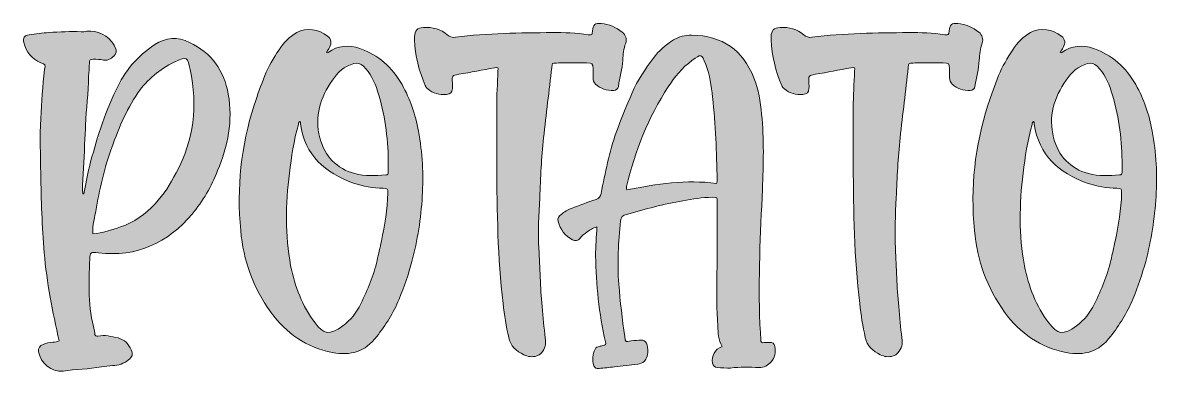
# Model space of a CAD drawing. Header units: inches. Extents: x 148 to 932, y -862 to -219.
# Drawn here: x 154 to 916, y -862 to -627 of the extents above; entities that cross this region are included whole.
import ezdxf

# ---------------------------------------------------------------- set-up
doc = ezdxf.new("R2010")
doc.units = ezdxf.units.IN
doc.header["$MEASUREMENT"] = 0
doc.layers.add('Layer 1', color=7, linetype='Continuous')

# ---------------------------------------------------------------- blocks, each defined once
blk = doc.blocks.new('block 5')
at = {"layer": 'Layer 1', "true_color": 0x040404}
h = blk.add_hatch(color=18, dxfattribs=at)
h.dxf.hatch_style = 2
edge = h.paths.add_edge_path()
edge.add_spline(control_points=[(198.84, -723.73), (203.46, -706.12), (208.66, -688.79), (216.74, -672.05), (222.51, -659.92), (230.89, -649.24), (242.72, -641.73), (250.23, -636.82), (258.03, -636.24), (266.11, -640.29), (280.84, -647.22), (289.21, -659.05), (292.1, -674.93), (295.27, -692.83), (291.81, -709.87), (284.88, -726.33), (280.84, -737.01), (275.06, -746.83), (267.84, -755.49), (251.39, -774.83), (230.89, -784.65), (204.9, -781.47), (199.7, -780.9), (199.42, -780.9), (199.13, -785.81), (198.26, -801.97), (197.97, -818.14), (202.3, -834.02), (202.3, -834.89), (202.59, -835.47), (202.59, -836.33), (202.88, -837.2), (203.46, -837.78), (204.61, -837.49), (209.23, -836.33), (213.56, -837.78), (218.18, -838.64), (222.51, -839.8), (225.11, -842.68), (226.84, -846.73), (228.29, -849.61), (227.71, -851.35), (225.11, -853.37), (221.94, -855.97), (218.47, -857.12), (214.43, -857.12), (211.83, -857.41), (209.52, -857.7), (206.92, -857.99), (198.55, -859.72), (189.6, -859.72), (181.23, -860.87), (173.43, -861.74), (165.92, -855.68), (164.77, -847.88), (164.48, -845.28), (165.35, -843.84), (167.94, -842.97), (169.96, -842.11), (171.99, -841.82), (174.3, -841.53), (175.74, -841.53), (177.18, -841.24), (178.63, -840.66), (174.01, -821.03), (170.25, -801.4), (168.52, -781.47), (167.08, -763.86), (166.5, -745.96), (166.21, -728.35), (165.92, -715.93), (165.63, -703.81), (166.21, -691.39), (166.79, -680.42), (167.37, -669.45), (168.81, -658.48), (169.39, -655.01), (169.39, -655.01), (166.21, -653.86), (160.15, -651.26), (156.39, -646.64), (154.95, -640.29), (154.09, -637.11), (155.24, -635.67), (158.42, -635.09), (162.75, -634.51), (167.37, -633.93), (171.7, -633.64), (178.92, -633.07), (186.13, -632.78), (193.35, -633.07), (194.51, -633.07), (195.95, -633.07), (197.11, -632.78), (204.04, -631.91), (211.83, -635.67), (215.3, -641.73), (215.3, -642.02), (215.3, -642.02), (215.59, -642.02), (216.45, -644.04), (217.61, -646.35), (216.16, -648.37), (214.14, -650.68), (211.83, -652.7), (208.37, -652.12), (206.06, -651.55), (203.75, -651.55), (201.44, -651.55), (199.7, -651.55), (198.84, -652.12), (198.84, -653.86), (198.84, -657.03), (198.55, -660.21), (198.26, -663.09), (198.26, -674.07), (196.82, -684.75), (196.24, -695.72), (196.24, -700.34), (195.66, -704.96), (195.66, -709.58), (195.37, -719.69), (194.22, -729.79), (194.22, -739.9), (194.22, -740.48), (194.51, -741.34), (194.51, -741.92), (194.8, -741.92), (194.8, -741.92), (195.08, -741.92), (196.24, -735.85), (197.39, -729.79), (198.84, -723.73)], knot_values=[0, 0, 0, 0, 1, 1, 1, 2, 2, 2, 3, 3, 3, 4, 4, 4, 5, 5, 5, 6, 6, 6, 7, 7, 7, 8, 8, 8, 9, 9, 9, 10, 10, 10, 11, 11, 11, 12, 12, 12, 13, 13, 13, 14, 14, 14, 15, 15, 15, 16, 16, 16, 17, 17, 17, 18, 18, 18, 19, 19, 19, 20, 20, 20, 21, 21, 21, 22, 22, 22, 23, 23, 23, 24, 24, 24, 25, 25, 25, 26, 26, 26, 27, 27, 27, 28, 28, 28, 29, 29, 29, 30, 30, 30, 31, 31, 31, 32, 32, 32, 33, 33, 33, 34, 34, 34, 35, 35, 35, 36, 36, 36, 37, 37, 37, 38, 38, 38, 39, 39, 39, 40, 40, 40, 41, 41, 41, 42, 42, 42, 43, 43, 43, 44, 44, 44, 44], degree=3, periodic=1)
edge = h.paths.add_edge_path()
edge.add_spline(control_points=[(219.63, -764.15), (228.87, -760.97), (236.37, -755.78), (243.01, -748.56), (248.79, -742.5), (253.12, -735.28), (257.16, -727.77), (269, -705.83), (271.89, -682.73), (266.4, -658.48), (264.67, -650.39), (264.96, -649.24), (255.72, -653.57), (245.9, -658.19), (237.82, -665.12), (231.47, -674.07), (223.09, -686.19), (217.9, -699.76), (212.99, -713.33), (208.08, -727.19), (205.19, -741.92), (202.59, -756.35), (201.73, -760.4), (200.86, -764.44), (201.15, -768.77), (207.79, -768.19), (213.85, -766.17), (219.63, -764.15)], knot_values=[0, 0, 0, 0, 1, 1, 1, 2, 2, 2, 3, 3, 3, 4, 4, 4, 5, 5, 5, 6, 6, 6, 7, 7, 7, 8, 8, 8, 9, 9, 9, 9], degree=3, periodic=1)
h = blk.add_hatch(color=18, dxfattribs=at)
h.dxf.hatch_style = 2
edge = h.paths.add_edge_path()
edge.add_spline(control_points=[(359.07, -646.93), (365.71, -642.31), (372.93, -641.73), (380.44, -644.33), (392.86, -648.66), (402.1, -657.03), (408.74, -668.58), (414.22, -678.4), (417.69, -688.79), (419.71, -699.76), (422.59, -714.49), (423.17, -728.93), (422.31, -743.65), (421.44, -758.38), (419.13, -773.1), (415.37, -787.25), (413.07, -795.91), (410.18, -804.28), (406.71, -812.66), (402.96, -821.9), (397.76, -829.98), (391.7, -837.78), (384.19, -847.88), (374.09, -850.77), (361.96, -848.46), (344.64, -844.99), (331.07, -835.75), (320.67, -821.32), (308.84, -805.15), (302.19, -786.67), (300.46, -766.46), (297.57, -737.88), (300.75, -709.87), (309.41, -682.44), (311.72, -675.51), (314.03, -668.87), (316.63, -662.52), (319.23, -656.46), (322.41, -650.68), (326.16, -645.19), (329.33, -640.29), (333.09, -636.53), (338, -633.64), (344.64, -629.89), (353.01, -631.62), (358.78, -635.95), (361.38, -638.27), (361.67, -640.58), (359.94, -643.75), (359.36, -644.91), (358.78, -645.77), (357.92, -646.93), (358.5, -647.5), (358.78, -647.22), (359.07, -646.93)], knot_values=[0, 0, 0, 0, 1, 1, 1, 2, 2, 2, 3, 3, 3, 4, 4, 4, 5, 5, 5, 6, 6, 6, 7, 7, 7, 8, 8, 8, 9, 9, 9, 10, 10, 10, 11, 11, 11, 12, 12, 12, 13, 13, 13, 14, 14, 14, 15, 15, 15, 16, 16, 16, 17, 17, 17, 18, 18, 18, 18], degree=3, periodic=1)
edge = h.paths.add_edge_path()
edge.add_spline(control_points=[(339.15, -695.43), (335.98, -706.12), (334.53, -717.09), (333.09, -728.06), (330.49, -748.85), (330.2, -769.64), (333.96, -790.14), (336.84, -804.28), (341.75, -817.28), (350.41, -828.54), (356.19, -836.33), (359.94, -837.2), (368.89, -830.56), (374.09, -826.8), (378.13, -821.61), (381.02, -815.83), (385.64, -806.3), (389.68, -796.78), (391.99, -786.67), (392.86, -782.34), (394.01, -778.01), (394.88, -773.68), (397.19, -762.99), (398.92, -752.31), (399.21, -741.34), (399.21, -738.45), (399.21, -738.45), (396.03, -738.17), (389.39, -737.88), (382.46, -737.01), (376.11, -734.7), (357.05, -727.77), (343.48, -716.22), (340.59, -694.86), (340.59, -694.28), (340.59, -693.7), (340.02, -693.41), (339.15, -693.99), (339.15, -694.86), (339.15, -695.43)], knot_values=[0, 0, 0, 0, 1, 1, 1, 2, 2, 2, 3, 3, 3, 4, 4, 4, 5, 5, 5, 6, 6, 6, 7, 7, 7, 8, 8, 8, 9, 9, 9, 10, 10, 10, 11, 11, 11, 12, 12, 12, 13, 13, 13, 13], degree=3, periodic=1)
edge = h.paths.add_edge_path()
edge.add_spline(control_points=[(392.28, -672.91), (390.26, -666.56), (387.37, -660.79), (382.75, -656.17), (380.73, -654.43), (379, -653.86), (376.4, -654.43), (370.04, -656.17), (365.43, -660.5), (361.96, -665.69), (353.88, -677.24), (349.83, -689.95), (353.59, -704.38), (356.76, -716.8), (364.85, -724.88), (376.98, -728.35), (383.9, -730.08), (390.83, -729.79), (397.76, -729.21), (399.21, -729.21), (399.5, -728.64), (399.5, -727.48), (399.5, -724.88), (399.5, -722.28), (399.5, -719.69), (399.21, -703.81), (397.19, -687.93), (392.28, -672.91)], knot_values=[0, 0, 0, 0, 1, 1, 1, 2, 2, 2, 3, 3, 3, 4, 4, 4, 5, 5, 5, 6, 6, 6, 7, 7, 7, 8, 8, 8, 9, 9, 9, 9], degree=3, periodic=1)
h = blk.add_hatch(color=18, dxfattribs=at)
h.dxf.hatch_style = 2
edge = h.paths.add_edge_path()
edge.add_spline(control_points=[(472.25, -684.17), (472.25, -676.09), (472.83, -667.72), (473.12, -659.34), (473.41, -657.03), (473.41, -656.74), (470.81, -657.32), (462.72, -658.76), (454.93, -660.21), (446.84, -661.65), (442.22, -662.52), (442.22, -662.52), (442.51, -667.43), (442.51, -668.58), (442.8, -669.74), (442.51, -671.18), (442.22, -674.07), (441.36, -674.93), (438.47, -675.22), (433.85, -675.51), (429.52, -674.36), (426.05, -671.47), (425.19, -670.89), (424.61, -670.03), (424.32, -669.16), (420.28, -659.63), (417.39, -649.24), (417.1, -638.55), (417.1, -637.98), (417.1, -637.11), (417.1, -636.53), (417.39, -632.2), (418.84, -630.47), (423.17, -630.18), (429.23, -629.89), (434.72, -631.34), (439.05, -635.09), (440.78, -636.53), (442.22, -637.11), (444.53, -636.82), (466.19, -633.93), (487.84, -633.93), (509.5, -633.64), (517.58, -633.64), (525.67, -633.64), (533.75, -635.09), (536.35, -635.38), (536.35, -635.38), (536.64, -632.49), (536.93, -628.45), (538.37, -627), (542.41, -627.58), (547.61, -628.16), (552.52, -629.89), (556.56, -633.36), (558.87, -635.38), (559.74, -637.69), (558.87, -640.86), (557.43, -644.33), (557.14, -648.37), (556.85, -652.12), (556.56, -658.19), (554.83, -663.67), (553.96, -669.74), (553.67, -671.47), (552.52, -672.33), (550.79, -672.62), (546.17, -672.62), (542.12, -671.18), (538.66, -668.29), (537.5, -667.14), (536.93, -665.69), (536.93, -663.96), (536.93, -661.94), (536.93, -659.92), (536.93, -657.9), (536.64, -654.15), (536.64, -654.15), (532.6, -653.86), (530, -653.86), (527.4, -653.86), (524.8, -653.86), (520.76, -653.86), (516.43, -653.86), (512.38, -654.15), (509.5, -654.15), (509.5, -654.15), (509.21, -657.03), (507.48, -672.62), (505.46, -688.5), (503.72, -704.38), (502.28, -717.66), (501.7, -730.95), (501.12, -744.52), (500.55, -755.78), (499.97, -767.33), (500.55, -778.59), (501.41, -791.58), (501.41, -804.57), (502.86, -817.56), (503.44, -824.78), (504.01, -831.71), (504.88, -838.64), (505.46, -842.68), (504.88, -845.86), (502.28, -848.75), (501.41, -849.61), (500.26, -850.48), (499.1, -850.77), (496.22, -851.64), (493.04, -851.35), (490.44, -849.9), (485.53, -847.59), (481.49, -844.13), (480.34, -838.35), (478.6, -830.85), (477.45, -823.34), (476.58, -815.54), (472.83, -784.65), (472.54, -753.76), (472.25, -722.57), (472.25, -709.87), (472.25, -697.17), (472.25, -684.17)], knot_values=[0, 0, 0, 0, 1, 1, 1, 2, 2, 2, 3, 3, 3, 4, 4, 4, 5, 5, 5, 6, 6, 6, 7, 7, 7, 8, 8, 8, 9, 9, 9, 10, 10, 10, 11, 11, 11, 12, 12, 12, 13, 13, 13, 14, 14, 14, 15, 15, 15, 16, 16, 16, 17, 17, 17, 18, 18, 18, 19, 19, 19, 20, 20, 20, 21, 21, 21, 22, 22, 22, 23, 23, 23, 24, 24, 24, 25, 25, 25, 26, 26, 26, 27, 27, 27, 28, 28, 28, 29, 29, 29, 30, 30, 30, 31, 31, 31, 32, 32, 32, 33, 33, 33, 34, 34, 34, 35, 35, 35, 36, 36, 36, 37, 37, 37, 38, 38, 38, 39, 39, 39, 40, 40, 40, 41, 41, 41, 41], degree=3, periodic=1)
h = blk.add_hatch(color=18, dxfattribs=at)
h.dxf.hatch_style = 2
edge = h.paths.add_edge_path()
edge.add_spline(control_points=[(711.59, -684.17), (711.59, -676.09), (712.17, -667.72), (712.46, -659.34), (712.75, -657.03), (712.75, -656.74), (710.15, -657.32), (702.07, -658.76), (694.27, -660.21), (686.19, -661.65), (681.57, -662.52), (681.57, -662.52), (681.86, -667.43), (681.86, -668.58), (682.14, -669.74), (681.86, -671.18), (681.57, -674.07), (680.7, -674.93), (677.81, -675.22), (673.19, -675.51), (668.86, -674.36), (665.4, -671.47), (664.53, -670.89), (663.96, -670.03), (663.67, -669.16), (659.62, -659.63), (656.74, -649.24), (656.45, -638.55), (656.45, -637.98), (656.45, -637.11), (656.45, -636.53), (656.74, -632.2), (658.18, -630.47), (662.51, -630.18), (668.57, -629.89), (674.06, -631.34), (678.39, -635.09), (680.12, -636.53), (681.57, -637.11), (683.88, -636.82), (705.53, -633.93), (727.19, -633.93), (748.84, -633.64), (756.92, -633.64), (765.01, -633.64), (773.09, -635.09), (775.69, -635.38), (775.69, -635.38), (775.98, -632.49), (776.27, -628.45), (777.71, -627), (781.76, -627.58), (786.95, -628.16), (791.86, -629.89), (795.9, -633.36), (798.21, -635.38), (799.08, -637.69), (798.21, -640.86), (796.77, -644.33), (796.48, -648.37), (796.19, -652.12), (795.9, -658.19), (794.17, -663.67), (793.31, -669.74), (793.02, -671.47), (791.86, -672.33), (790.13, -672.62), (785.51, -672.62), (781.47, -671.18), (778, -668.29), (776.85, -667.14), (776.27, -665.69), (776.27, -663.96), (776.27, -661.94), (776.27, -659.92), (776.27, -657.9), (775.98, -654.15), (775.98, -654.15), (771.94, -653.86), (769.34, -653.86), (766.74, -653.86), (764.14, -653.86), (760.1, -653.86), (755.77, -653.86), (751.73, -654.15), (748.84, -654.15), (748.84, -654.15), (748.55, -657.03), (746.82, -672.62), (744.8, -688.5), (743.07, -704.38), (741.62, -717.66), (741.04, -730.95), (740.47, -744.52), (739.89, -755.78), (739.31, -767.33), (739.89, -778.59), (740.76, -791.58), (740.76, -804.57), (742.2, -817.56), (742.78, -824.78), (743.35, -831.71), (744.22, -838.64), (744.8, -842.68), (744.22, -845.86), (741.62, -848.75), (740.76, -849.61), (739.6, -850.48), (738.45, -850.77), (735.56, -851.64), (732.38, -851.35), (729.78, -849.9), (724.88, -847.59), (720.83, -844.13), (719.68, -838.35), (717.95, -830.85), (716.79, -823.34), (715.93, -815.54), (712.17, -784.65), (711.88, -753.76), (711.59, -722.57), (711.59, -709.87), (711.59, -697.17), (711.59, -684.17)], knot_values=[0, 0, 0, 0, 1, 1, 1, 2, 2, 2, 3, 3, 3, 4, 4, 4, 5, 5, 5, 6, 6, 6, 7, 7, 7, 8, 8, 8, 9, 9, 9, 10, 10, 10, 11, 11, 11, 12, 12, 12, 13, 13, 13, 14, 14, 14, 15, 15, 15, 16, 16, 16, 17, 17, 17, 18, 18, 18, 19, 19, 19, 20, 20, 20, 21, 21, 21, 22, 22, 22, 23, 23, 23, 24, 24, 24, 25, 25, 25, 26, 26, 26, 27, 27, 27, 28, 28, 28, 29, 29, 29, 30, 30, 30, 31, 31, 31, 32, 32, 32, 33, 33, 33, 34, 34, 34, 35, 35, 35, 36, 36, 36, 37, 37, 37, 38, 38, 38, 39, 39, 39, 40, 40, 40, 41, 41, 41, 41], degree=3, periodic=1)
h = blk.add_hatch(color=18, dxfattribs=at)
h.dxf.hatch_style = 2
edge = h.paths.add_edge_path()
edge.add_spline(control_points=[(851.62, -646.93), (858.26, -642.31), (865.48, -641.73), (872.98, -644.33), (885.4, -648.66), (894.64, -657.03), (901.28, -668.58), (906.76, -678.4), (910.23, -688.79), (912.25, -699.76), (915.14, -714.49), (915.71, -728.93), (914.85, -743.65), (913.98, -758.38), (911.67, -773.1), (907.92, -787.25), (905.61, -795.91), (902.72, -804.28), (899.26, -812.66), (895.5, -821.9), (890.3, -829.98), (884.24, -837.78), (876.73, -847.88), (866.63, -850.77), (854.5, -848.46), (837.18, -844.99), (823.61, -835.75), (813.22, -821.32), (801.38, -805.15), (794.74, -786.67), (793, -766.46), (790.12, -737.88), (793.29, -709.87), (801.95, -682.44), (804.26, -675.51), (806.57, -668.87), (809.17, -662.52), (811.77, -656.46), (814.95, -650.68), (818.7, -645.19), (821.88, -640.29), (825.63, -636.53), (830.54, -633.64), (837.18, -629.89), (845.55, -631.62), (851.33, -635.95), (853.93, -638.27), (854.22, -640.58), (852.48, -643.75), (851.91, -644.91), (851.33, -645.77), (850.46, -646.93), (851.04, -647.5), (851.33, -647.22), (851.62, -646.93)], knot_values=[0, 0, 0, 0, 1, 1, 1, 2, 2, 2, 3, 3, 3, 4, 4, 4, 5, 5, 5, 6, 6, 6, 7, 7, 7, 8, 8, 8, 9, 9, 9, 10, 10, 10, 11, 11, 11, 12, 12, 12, 13, 13, 13, 14, 14, 14, 15, 15, 15, 16, 16, 16, 17, 17, 17, 18, 18, 18, 18], degree=3, periodic=1)
edge = h.paths.add_edge_path()
edge.add_spline(control_points=[(831.69, -695.43), (828.52, -706.12), (827.07, -717.09), (825.63, -728.06), (823.03, -748.85), (822.74, -769.64), (826.5, -790.14), (829.38, -804.28), (834.29, -817.28), (842.95, -828.54), (848.73, -836.33), (852.48, -837.2), (861.43, -830.56), (866.63, -826.8), (870.67, -821.61), (873.56, -815.83), (878.18, -806.3), (882.22, -796.78), (884.53, -786.67), (885.4, -782.34), (886.55, -778.01), (887.42, -773.68), (889.73, -762.99), (891.46, -752.31), (891.75, -741.34), (891.75, -738.45), (891.75, -738.45), (888.57, -738.17), (881.93, -737.88), (875, -737.01), (868.65, -734.7), (849.59, -727.77), (836.03, -716.22), (833.14, -694.86), (833.14, -694.28), (833.14, -693.7), (832.56, -693.41), (831.69, -693.99), (831.69, -694.86), (831.69, -695.43)], knot_values=[0, 0, 0, 0, 1, 1, 1, 2, 2, 2, 3, 3, 3, 4, 4, 4, 5, 5, 5, 6, 6, 6, 7, 7, 7, 8, 8, 8, 9, 9, 9, 10, 10, 10, 11, 11, 11, 12, 12, 12, 13, 13, 13, 13], degree=3, periodic=1)
edge = h.paths.add_edge_path()
edge.add_spline(control_points=[(884.82, -672.91), (882.8, -666.56), (879.91, -660.79), (875.29, -656.17), (873.27, -654.43), (871.54, -653.86), (868.94, -654.43), (862.59, -656.17), (857.97, -660.5), (854.5, -665.69), (846.42, -677.24), (842.38, -689.95), (846.13, -704.38), (849.31, -716.8), (857.39, -724.88), (869.52, -728.35), (876.45, -730.08), (883.38, -729.79), (890.3, -729.21), (891.75, -729.21), (892.04, -728.64), (892.04, -727.48), (892.04, -724.88), (892.04, -722.28), (892.04, -719.69), (891.75, -703.81), (889.73, -687.93), (884.82, -672.91)], knot_values=[0, 0, 0, 0, 1, 1, 1, 2, 2, 2, 3, 3, 3, 4, 4, 4, 5, 5, 5, 6, 6, 6, 7, 7, 7, 8, 8, 8, 9, 9, 9, 9], degree=3, periodic=1)
h = blk.add_hatch(color=18, dxfattribs=at)
h.dxf.hatch_style = 2
edge = h.paths.add_edge_path()
edge.add_spline(control_points=[(620.65, -830.56), (620.07, -819.59), (619.79, -808.62), (620.07, -797.64), (620.36, -781.19), (620.36, -764.44), (620.36, -747.69), (620.36, -744.23), (620.36, -744.23), (616.9, -744.23), (610.26, -744.23), (603.91, -745.38), (597.26, -746.54), (584.56, -748.85), (571.86, -752.02), (559.44, -755.78), (556.84, -756.35), (555.69, -757.51), (555.4, -760.11), (553.96, -774.26), (553.09, -788.4), (554.24, -802.55), (555.11, -814.39), (556.55, -825.94), (558.29, -837.78), (558.57, -841.53), (558.86, -841.53), (562.62, -840.66), (564.93, -840.38), (567.24, -840.38), (569.26, -840.09), (570.99, -840.09), (571.86, -840.95), (572.72, -842.11), (574.45, -845.28), (573.88, -851.35), (571.57, -854.23), (570.12, -855.68), (568.39, -855.97), (566.95, -856.25), (561.75, -857.12), (556.55, -857.41), (551.36, -857.99), (547.89, -858.56), (544.43, -858.85), (540.96, -859.14), (539.23, -859.43), (538.08, -858.85), (537.5, -857.41), (536.34, -853.37), (536.63, -849.61), (538.36, -846.15), (538.94, -844.99), (539.81, -844.42), (541.25, -844.42), (541.83, -844.13), (542.69, -844.13), (543.56, -843.84), (545.29, -843.55), (545.87, -842.97), (545.29, -841.24), (540.96, -822.18), (538.94, -802.84), (538.65, -783.5), (538.65, -777.14), (539.23, -770.79), (539.52, -764.15), (536.63, -764.73), (534.9, -766.17), (532.88, -767.62), (531.15, -768.77), (529.41, -770.21), (528.26, -771.66), (526.81, -773.39), (524.79, -773.68), (523.06, -772.81), (518.15, -770.21), (514.98, -765.88), (513.53, -760.4), (512.96, -758.38), (513.82, -756.93), (515.55, -755.78), (517.57, -754.05), (520.18, -752.6), (522.48, -751.74), (527.97, -749.71), (533.46, -747.4), (538.94, -745.67), (540.96, -744.81), (542.12, -743.94), (542.41, -741.63), (545, -727.77), (547.89, -713.91), (552.51, -700.63), (555.69, -691.68), (559.44, -683.02), (563.2, -674.07), (566.95, -665.69), (571.86, -658.19), (577.34, -650.97), (581.1, -645.77), (585.72, -641.73), (590.91, -638.55), (594.67, -636.24), (598.71, -635.38), (603.04, -635.38), (624.12, -635.67), (637.4, -645.48), (644.9, -663.96), (648.08, -671.76), (649.24, -680.13), (650.1, -688.5), (651.83, -705.25), (651.26, -722), (650.68, -738.74), (649.24, -768.77), (647.79, -799.09), (648.95, -829.11), (648.95, -832.58), (649.53, -836.04), (649.53, -839.51), (649.53, -841.53), (650.1, -842.11), (651.83, -841.82), (652.99, -841.82), (654.14, -841.82), (655.3, -841.82), (657.61, -841.53), (658.47, -842.11), (659.05, -844.42), (659.63, -848.17), (659.05, -851.92), (656.45, -854.81), (654.43, -857.12), (651.55, -858.56), (648.37, -858.56), (642.02, -858.28), (635.67, -857.99), (629.31, -858.85), (626.43, -859.14), (623.25, -858.56), (620.36, -858.56), (618.63, -858.28), (617.47, -857.41), (617.19, -855.68), (616.32, -850.77), (618.63, -846.15), (623.54, -844.42), (620.94, -839.8), (620.94, -835.18), (620.65, -830.56)], knot_values=[0, 0, 0, 0, 1, 1, 1, 2, 2, 2, 3, 3, 3, 4, 4, 4, 5, 5, 5, 6, 6, 6, 7, 7, 7, 8, 8, 8, 9, 9, 9, 10, 10, 10, 11, 11, 11, 12, 12, 12, 13, 13, 13, 14, 14, 14, 15, 15, 15, 16, 16, 16, 17, 17, 17, 18, 18, 18, 19, 19, 19, 20, 20, 20, 21, 21, 21, 22, 22, 22, 23, 23, 23, 24, 24, 24, 25, 25, 25, 26, 26, 26, 27, 27, 27, 28, 28, 28, 29, 29, 29, 30, 30, 30, 31, 31, 31, 32, 32, 32, 33, 33, 33, 34, 34, 34, 35, 35, 35, 36, 36, 36, 37, 37, 37, 38, 38, 38, 39, 39, 39, 40, 40, 40, 41, 41, 41, 42, 42, 42, 43, 43, 43, 44, 44, 44, 45, 45, 45, 46, 46, 46, 47, 47, 47, 48, 48, 48, 49, 49, 49, 50, 50, 50, 50], degree=3, periodic=1)
edge = h.paths.add_edge_path()
edge.add_spline(control_points=[(620.36, -732.68), (619.79, -714.2), (619.21, -695.43), (617.19, -676.95), (616.32, -669.45), (615.45, -662.23), (612.57, -655.01), (609.68, -647.79), (609.68, -647.79), (603.33, -652.41), (596.69, -657.32), (591.78, -663.38), (587.45, -670.03), (573.88, -690.81), (564.93, -713.33), (559.44, -737.01), (559.44, -737.88), (559.15, -738.45), (559.73, -739.32), (579.65, -735.28), (599.57, -732.1), (619.79, -734.99), (620.36, -734.12), (620.36, -733.54), (620.36, -732.68)], knot_values=[0, 0, 0, 0, 1, 1, 1, 2, 2, 2, 3, 3, 3, 4, 4, 4, 5, 5, 5, 6, 6, 6, 7, 7, 7, 8, 8, 8, 8], degree=3, periodic=1)
at = {"layer": 'Layer 1', "lineweight": 0}
for points, knots in [([(198.84, -723.73), (203.46, -706.12), (208.66, -688.79), (216.74, -672.05), (222.51, -659.92), (230.89, -649.24), (242.72, -641.73), (250.23, -636.82), (258.03, -636.24), (266.11, -640.29), (280.84, -647.22), (289.21, -659.05), (292.1, -674.93), (295.27, -692.83), (291.81, -709.87), (284.88, -726.33), (280.84, -737.01), (275.06, -746.83), (267.84, -755.49), (251.39, -774.83), (230.89, -784.65), (204.9, -781.47), (199.7, -780.9), (199.42, -780.9), (199.13, -785.81), (198.26, -801.97), (197.97, -818.14), (202.3, -834.02), (202.3, -834.89), (202.59, -835.47), (202.59, -836.33), (202.88, -837.2), (203.46, -837.78), (204.61, -837.49), (209.23, -836.33), (213.56, -837.78), (218.18, -838.64), (222.51, -839.8), (225.11, -842.68), (226.84, -846.73), (228.29, -849.61), (227.71, -851.35), (225.11, -853.37), (221.94, -855.97), (218.47, -857.12), (214.43, -857.12), (211.83, -857.41), (209.52, -857.7), (206.92, -857.99), (198.55, -859.72), (189.6, -859.72), (181.23, -860.87), (173.43, -861.74), (165.92, -855.68), (164.77, -847.88), (164.48, -845.28), (165.35, -843.84), (167.94, -842.97), (169.96, -842.11), (171.99, -841.82), (174.3, -841.53), (175.74, -841.53), (177.18, -841.24), (178.63, -840.66), (174.01, -821.03), (170.25, -801.4), (168.52, -781.47), (167.08, -763.86), (166.5, -745.96), (166.21, -728.35), (165.92, -715.93), (165.63, -703.81), (166.21, -691.39), (166.79, -680.42), (167.37, -669.45), (168.81, -658.48), (169.39, -655.01), (169.39, -655.01), (166.21, -653.86), (160.15, -651.26), (156.39, -646.64), (154.95, -640.29), (154.09, -637.11), (155.24, -635.67), (158.42, -635.09), (162.75, -634.51), (167.37, -633.93), (171.7, -633.64), (178.92, -633.07), (186.13, -632.78), (193.35, -633.07), (194.51, -633.07), (195.95, -633.07), (197.11, -632.78), (204.04, -631.91), (211.83, -635.67), (215.3, -641.73), (215.3, -642.02), (215.3, -642.02), (215.59, -642.02), (216.45, -644.04), (217.61, -646.35), (216.16, -648.37), (214.14, -650.68), (211.83, -652.7), (208.37, -652.12), (206.06, -651.55), (203.75, -651.55), (201.44, -651.55), (199.7, -651.55), (198.84, -652.12), (198.84, -653.86), (198.84, -657.03), (198.55, -660.21), (198.26, -663.09), (198.26, -674.07), (196.82, -684.75), (196.24, -695.72), (196.24, -700.34), (195.66, -704.96), (195.66, -709.58), (195.37, -719.69), (194.22, -729.79), (194.22, -739.9), (194.22, -740.48), (194.51, -741.34), (194.51, -741.92), (194.8, -741.92), (194.8, -741.92), (195.08, -741.92), (196.24, -735.85), (197.39, -729.79), (198.84, -723.73)], [0, 0, 0, 0, 1, 1, 1, 2, 2, 2, 3, 3, 3, 4, 4, 4, 5, 5, 5, 6, 6, 6, 7, 7, 7, 8, 8, 8, 9, 9, 9, 10, 10, 10, 11, 11, 11, 12, 12, 12, 13, 13, 13, 14, 14, 14, 15, 15, 15, 16, 16, 16, 17, 17, 17, 18, 18, 18, 19, 19, 19, 20, 20, 20, 21, 21, 21, 22, 22, 22, 23, 23, 23, 24, 24, 24, 25, 25, 25, 26, 26, 26, 27, 27, 27, 28, 28, 28, 29, 29, 29, 30, 30, 30, 31, 31, 31, 32, 32, 32, 33, 33, 33, 34, 34, 34, 35, 35, 35, 36, 36, 36, 37, 37, 37, 38, 38, 38, 39, 39, 39, 40, 40, 40, 41, 41, 41, 42, 42, 42, 43, 43, 43, 44, 44, 44, 44]), ([(359.07, -646.93), (365.71, -642.31), (372.93, -641.73), (380.44, -644.33), (392.86, -648.66), (402.1, -657.03), (408.74, -668.58), (414.22, -678.4), (417.69, -688.79), (419.71, -699.76), (422.59, -714.49), (423.17, -728.93), (422.31, -743.65), (421.44, -758.38), (419.13, -773.1), (415.37, -787.25), (413.07, -795.91), (410.18, -804.28), (406.71, -812.66), (402.96, -821.9), (397.76, -829.98), (391.7, -837.78), (384.19, -847.88), (374.09, -850.77), (361.96, -848.46), (344.64, -844.99), (331.07, -835.75), (320.67, -821.32), (308.84, -805.15), (302.19, -786.67), (300.46, -766.46), (297.57, -737.88), (300.75, -709.87), (309.41, -682.44), (311.72, -675.51), (314.03, -668.87), (316.63, -662.52), (319.23, -656.46), (322.41, -650.68), (326.16, -645.19), (329.33, -640.29), (333.09, -636.53), (338, -633.64), (344.64, -629.89), (353.01, -631.62), (358.78, -635.95), (361.38, -638.27), (361.67, -640.58), (359.94, -643.75), (359.36, -644.91), (358.78, -645.77), (357.92, -646.93), (358.5, -647.5), (358.78, -647.22), (359.07, -646.93)], [0, 0, 0, 0, 1, 1, 1, 2, 2, 2, 3, 3, 3, 4, 4, 4, 5, 5, 5, 6, 6, 6, 7, 7, 7, 8, 8, 8, 9, 9, 9, 10, 10, 10, 11, 11, 11, 12, 12, 12, 13, 13, 13, 14, 14, 14, 15, 15, 15, 16, 16, 16, 17, 17, 17, 18, 18, 18, 18]), ([(472.25, -684.17), (472.25, -676.09), (472.83, -667.72), (473.12, -659.34), (473.41, -657.03), (473.41, -656.74), (470.81, -657.32), (462.72, -658.76), (454.93, -660.21), (446.84, -661.65), (442.22, -662.52), (442.22, -662.52), (442.51, -667.43), (442.51, -668.58), (442.8, -669.74), (442.51, -671.18), (442.22, -674.07), (441.36, -674.93), (438.47, -675.22), (433.85, -675.51), (429.52, -674.36), (426.05, -671.47), (425.19, -670.89), (424.61, -670.03), (424.32, -669.16), (420.28, -659.63), (417.39, -649.24), (417.1, -638.55), (417.1, -637.98), (417.1, -637.11), (417.1, -636.53), (417.39, -632.2), (418.84, -630.47), (423.17, -630.18), (429.23, -629.89), (434.72, -631.34), (439.05, -635.09), (440.78, -636.53), (442.22, -637.11), (444.53, -636.82), (466.19, -633.93), (487.84, -633.93), (509.5, -633.64), (517.58, -633.64), (525.67, -633.64), (533.75, -635.09), (536.35, -635.38), (536.35, -635.38), (536.64, -632.49), (536.93, -628.45), (538.37, -627), (542.41, -627.58), (547.61, -628.16), (552.52, -629.89), (556.56, -633.36), (558.87, -635.38), (559.74, -637.69), (558.87, -640.86), (557.43, -644.33), (557.14, -648.37), (556.85, -652.12), (556.56, -658.19), (554.83, -663.67), (553.96, -669.74), (553.67, -671.47), (552.52, -672.33), (550.79, -672.62), (546.17, -672.62), (542.12, -671.18), (538.66, -668.29), (537.5, -667.14), (536.93, -665.69), (536.93, -663.96), (536.93, -661.94), (536.93, -659.92), (536.93, -657.9), (536.64, -654.15), (536.64, -654.15), (532.6, -653.86), (530, -653.86), (527.4, -653.86), (524.8, -653.86), (520.76, -653.86), (516.43, -653.86), (512.38, -654.15), (509.5, -654.15), (509.5, -654.15), (509.21, -657.03), (507.48, -672.62), (505.46, -688.5), (503.72, -704.38), (502.28, -717.66), (501.7, -730.95), (501.12, -744.52), (500.55, -755.78), (499.97, -767.33), (500.55, -778.59), (501.41, -791.58), (501.41, -804.57), (502.86, -817.56), (503.44, -824.78), (504.01, -831.71), (504.88, -838.64), (505.46, -842.68), (504.88, -845.86), (502.28, -848.75), (501.41, -849.61), (500.26, -850.48), (499.1, -850.77), (496.22, -851.64), (493.04, -851.35), (490.44, -849.9), (485.53, -847.59), (481.49, -844.13), (480.34, -838.35), (478.6, -830.85), (477.45, -823.34), (476.58, -815.54), (472.83, -784.65), (472.54, -753.76), (472.25, -722.57), (472.25, -709.87), (472.25, -697.17), (472.25, -684.17)], [0, 0, 0, 0, 1, 1, 1, 2, 2, 2, 3, 3, 3, 4, 4, 4, 5, 5, 5, 6, 6, 6, 7, 7, 7, 8, 8, 8, 9, 9, 9, 10, 10, 10, 11, 11, 11, 12, 12, 12, 13, 13, 13, 14, 14, 14, 15, 15, 15, 16, 16, 16, 17, 17, 17, 18, 18, 18, 19, 19, 19, 20, 20, 20, 21, 21, 21, 22, 22, 22, 23, 23, 23, 24, 24, 24, 25, 25, 25, 26, 26, 26, 27, 27, 27, 28, 28, 28, 29, 29, 29, 30, 30, 30, 31, 31, 31, 32, 32, 32, 33, 33, 33, 34, 34, 34, 35, 35, 35, 36, 36, 36, 37, 37, 37, 38, 38, 38, 39, 39, 39, 40, 40, 40, 41, 41, 41, 41]), ([(711.59, -684.17), (711.59, -676.09), (712.17, -667.72), (712.46, -659.34), (712.75, -657.03), (712.75, -656.74), (710.15, -657.32), (702.07, -658.76), (694.27, -660.21), (686.19, -661.65), (681.57, -662.52), (681.57, -662.52), (681.86, -667.43), (681.86, -668.58), (682.14, -669.74), (681.86, -671.18), (681.57, -674.07), (680.7, -674.93), (677.81, -675.22), (673.19, -675.51), (668.86, -674.36), (665.4, -671.47), (664.53, -670.89), (663.96, -670.03), (663.67, -669.16), (659.62, -659.63), (656.74, -649.24), (656.45, -638.55), (656.45, -637.98), (656.45, -637.11), (656.45, -636.53), (656.74, -632.2), (658.18, -630.47), (662.51, -630.18), (668.57, -629.89), (674.06, -631.34), (678.39, -635.09), (680.12, -636.53), (681.57, -637.11), (683.88, -636.82), (705.53, -633.93), (727.19, -633.93), (748.84, -633.64), (756.92, -633.64), (765.01, -633.64), (773.09, -635.09), (775.69, -635.38), (775.69, -635.38), (775.98, -632.49), (776.27, -628.45), (777.71, -627), (781.76, -627.58), (786.95, -628.16), (791.86, -629.89), (795.9, -633.36), (798.21, -635.38), (799.08, -637.69), (798.21, -640.86), (796.77, -644.33), (796.48, -648.37), (796.19, -652.12), (795.9, -658.19), (794.17, -663.67), (793.31, -669.74), (793.02, -671.47), (791.86, -672.33), (790.13, -672.62), (785.51, -672.62), (781.47, -671.18), (778, -668.29), (776.85, -667.14), (776.27, -665.69), (776.27, -663.96), (776.27, -661.94), (776.27, -659.92), (776.27, -657.9), (775.98, -654.15), (775.98, -654.15), (771.94, -653.86), (769.34, -653.86), (766.74, -653.86), (764.14, -653.86), (760.1, -653.86), (755.77, -653.86), (751.73, -654.15), (748.84, -654.15), (748.84, -654.15), (748.55, -657.03), (746.82, -672.62), (744.8, -688.5), (743.07, -704.38), (741.62, -717.66), (741.04, -730.95), (740.47, -744.52), (739.89, -755.78), (739.31, -767.33), (739.89, -778.59), (740.76, -791.58), (740.76, -804.57), (742.2, -817.56), (742.78, -824.78), (743.35, -831.71), (744.22, -838.64), (744.8, -842.68), (744.22, -845.86), (741.62, -848.75), (740.76, -849.61), (739.6, -850.48), (738.45, -850.77), (735.56, -851.64), (732.38, -851.35), (729.78, -849.9), (724.88, -847.59), (720.83, -844.13), (719.68, -838.35), (717.95, -830.85), (716.79, -823.34), (715.93, -815.54), (712.17, -784.65), (711.88, -753.76), (711.59, -722.57), (711.59, -709.87), (711.59, -697.17), (711.59, -684.17)], [0, 0, 0, 0, 1, 1, 1, 2, 2, 2, 3, 3, 3, 4, 4, 4, 5, 5, 5, 6, 6, 6, 7, 7, 7, 8, 8, 8, 9, 9, 9, 10, 10, 10, 11, 11, 11, 12, 12, 12, 13, 13, 13, 14, 14, 14, 15, 15, 15, 16, 16, 16, 17, 17, 17, 18, 18, 18, 19, 19, 19, 20, 20, 20, 21, 21, 21, 22, 22, 22, 23, 23, 23, 24, 24, 24, 25, 25, 25, 26, 26, 26, 27, 27, 27, 28, 28, 28, 29, 29, 29, 30, 30, 30, 31, 31, 31, 32, 32, 32, 33, 33, 33, 34, 34, 34, 35, 35, 35, 36, 36, 36, 37, 37, 37, 38, 38, 38, 39, 39, 39, 40, 40, 40, 41, 41, 41, 41]), ([(851.62, -646.93), (858.26, -642.31), (865.48, -641.73), (872.98, -644.33), (885.4, -648.66), (894.64, -657.03), (901.28, -668.58), (906.76, -678.4), (910.23, -688.79), (912.25, -699.76), (915.14, -714.49), (915.71, -728.93), (914.85, -743.65), (913.98, -758.38), (911.67, -773.1), (907.92, -787.25), (905.61, -795.91), (902.72, -804.28), (899.26, -812.66), (895.5, -821.9), (890.3, -829.98), (884.24, -837.78), (876.73, -847.88), (866.63, -850.77), (854.5, -848.46), (837.18, -844.99), (823.61, -835.75), (813.22, -821.32), (801.38, -805.15), (794.74, -786.67), (793, -766.46), (790.12, -737.88), (793.29, -709.87), (801.95, -682.44), (804.26, -675.51), (806.57, -668.87), (809.17, -662.52), (811.77, -656.46), (814.95, -650.68), (818.7, -645.19), (821.88, -640.29), (825.63, -636.53), (830.54, -633.64), (837.18, -629.89), (845.55, -631.62), (851.33, -635.95), (853.93, -638.27), (854.22, -640.58), (852.48, -643.75), (851.91, -644.91), (851.33, -645.77), (850.46, -646.93), (851.04, -647.5), (851.33, -647.22), (851.62, -646.93)], [0, 0, 0, 0, 1, 1, 1, 2, 2, 2, 3, 3, 3, 4, 4, 4, 5, 5, 5, 6, 6, 6, 7, 7, 7, 8, 8, 8, 9, 9, 9, 10, 10, 10, 11, 11, 11, 12, 12, 12, 13, 13, 13, 14, 14, 14, 15, 15, 15, 16, 16, 16, 17, 17, 17, 18, 18, 18, 18]), ([(620.65, -830.56), (620.07, -819.59), (619.79, -808.62), (620.07, -797.64), (620.36, -781.19), (620.36, -764.44), (620.36, -747.69), (620.36, -744.23), (620.36, -744.23), (616.9, -744.23), (610.26, -744.23), (603.91, -745.38), (597.26, -746.54), (584.56, -748.85), (571.86, -752.02), (559.44, -755.78), (556.84, -756.35), (555.69, -757.51), (555.4, -760.11), (553.96, -774.26), (553.09, -788.4), (554.24, -802.55), (555.11, -814.39), (556.55, -825.94), (558.29, -837.78), (558.57, -841.53), (558.86, -841.53), (562.62, -840.66), (564.93, -840.38), (567.24, -840.38), (569.26, -840.09), (570.99, -840.09), (571.86, -840.95), (572.72, -842.11), (574.45, -845.28), (573.88, -851.35), (571.57, -854.23), (570.12, -855.68), (568.39, -855.97), (566.95, -856.25), (561.75, -857.12), (556.55, -857.41), (551.36, -857.99), (547.89, -858.56), (544.43, -858.85), (540.96, -859.14), (539.23, -859.43), (538.08, -858.85), (537.5, -857.41), (536.34, -853.37), (536.63, -849.61), (538.36, -846.15), (538.94, -844.99), (539.81, -844.42), (541.25, -844.42), (541.83, -844.13), (542.69, -844.13), (543.56, -843.84), (545.29, -843.55), (545.87, -842.97), (545.29, -841.24), (540.96, -822.18), (538.94, -802.84), (538.65, -783.5), (538.65, -777.14), (539.23, -770.79), (539.52, -764.15), (536.63, -764.73), (534.9, -766.17), (532.88, -767.62), (531.15, -768.77), (529.41, -770.21), (528.26, -771.66), (526.81, -773.39), (524.79, -773.68), (523.06, -772.81), (518.15, -770.21), (514.98, -765.88), (513.53, -760.4), (512.96, -758.38), (513.82, -756.93), (515.55, -755.78), (517.57, -754.05), (520.18, -752.6), (522.48, -751.74), (527.97, -749.71), (533.46, -747.4), (538.94, -745.67), (540.96, -744.81), (542.12, -743.94), (542.41, -741.63), (545, -727.77), (547.89, -713.91), (552.51, -700.63), (555.69, -691.68), (559.44, -683.02), (563.2, -674.07), (566.95, -665.69), (571.86, -658.19), (577.34, -650.97), (581.1, -645.77), (585.72, -641.73), (590.91, -638.55), (594.67, -636.24), (598.71, -635.38), (603.04, -635.38), (624.12, -635.67), (637.4, -645.48), (644.9, -663.96), (648.08, -671.76), (649.24, -680.13), (650.1, -688.5), (651.83, -705.25), (651.26, -722), (650.68, -738.74), (649.24, -768.77), (647.79, -799.09), (648.95, -829.11), (648.95, -832.58), (649.53, -836.04), (649.53, -839.51), (649.53, -841.53), (650.1, -842.11), (651.83, -841.82), (652.99, -841.82), (654.14, -841.82), (655.3, -841.82), (657.61, -841.53), (658.47, -842.11), (659.05, -844.42), (659.63, -848.17), (659.05, -851.92), (656.45, -854.81), (654.43, -857.12), (651.55, -858.56), (648.37, -858.56), (642.02, -858.28), (635.67, -857.99), (629.31, -858.85), (626.43, -859.14), (623.25, -858.56), (620.36, -858.56), (618.63, -858.28), (617.47, -857.41), (617.19, -855.68), (616.32, -850.77), (618.63, -846.15), (623.54, -844.42), (620.94, -839.8), (620.94, -835.18), (620.65, -830.56)], [0, 0, 0, 0, 1, 1, 1, 2, 2, 2, 3, 3, 3, 4, 4, 4, 5, 5, 5, 6, 6, 6, 7, 7, 7, 8, 8, 8, 9, 9, 9, 10, 10, 10, 11, 11, 11, 12, 12, 12, 13, 13, 13, 14, 14, 14, 15, 15, 15, 16, 16, 16, 17, 17, 17, 18, 18, 18, 19, 19, 19, 20, 20, 20, 21, 21, 21, 22, 22, 22, 23, 23, 23, 24, 24, 24, 25, 25, 25, 26, 26, 26, 27, 27, 27, 28, 28, 28, 29, 29, 29, 30, 30, 30, 31, 31, 31, 32, 32, 32, 33, 33, 33, 34, 34, 34, 35, 35, 35, 36, 36, 36, 37, 37, 37, 38, 38, 38, 39, 39, 39, 40, 40, 40, 41, 41, 41, 42, 42, 42, 43, 43, 43, 44, 44, 44, 45, 45, 45, 46, 46, 46, 47, 47, 47, 48, 48, 48, 49, 49, 49, 50, 50, 50, 50]), ([(219.63, -764.15), (228.87, -760.97), (236.37, -755.78), (243.01, -748.56), (248.79, -742.5), (253.12, -735.28), (257.16, -727.77), (269, -705.83), (271.89, -682.73), (266.4, -658.48), (264.67, -650.39), (264.96, -649.24), (255.72, -653.57), (245.9, -658.19), (237.82, -665.12), (231.47, -674.07), (223.09, -686.19), (217.9, -699.76), (212.99, -713.33), (208.08, -727.19), (205.19, -741.92), (202.59, -756.35), (201.73, -760.4), (200.86, -764.44), (201.15, -768.77), (207.79, -768.19), (213.85, -766.17), (219.63, -764.15)], [0, 0, 0, 0, 1, 1, 1, 2, 2, 2, 3, 3, 3, 4, 4, 4, 5, 5, 5, 6, 6, 6, 7, 7, 7, 8, 8, 8, 9, 9, 9, 9]), ([(392.28, -672.91), (390.26, -666.56), (387.37, -660.79), (382.75, -656.17), (380.73, -654.43), (379, -653.86), (376.4, -654.43), (370.04, -656.17), (365.43, -660.5), (361.96, -665.69), (353.88, -677.24), (349.83, -689.95), (353.59, -704.38), (356.76, -716.8), (364.85, -724.88), (376.98, -728.35), (383.9, -730.08), (390.83, -729.79), (397.76, -729.21), (399.21, -729.21), (399.5, -728.64), (399.5, -727.48), (399.5, -724.88), (399.5, -722.28), (399.5, -719.69), (399.21, -703.81), (397.19, -687.93), (392.28, -672.91)], [0, 0, 0, 0, 1, 1, 1, 2, 2, 2, 3, 3, 3, 4, 4, 4, 5, 5, 5, 6, 6, 6, 7, 7, 7, 8, 8, 8, 9, 9, 9, 9]), ([(620.36, -732.68), (619.79, -714.2), (619.21, -695.43), (617.19, -676.95), (616.32, -669.45), (615.45, -662.23), (612.57, -655.01), (609.68, -647.79), (609.68, -647.79), (603.33, -652.41), (596.69, -657.32), (591.78, -663.38), (587.45, -670.03), (573.88, -690.81), (564.93, -713.33), (559.44, -737.01), (559.44, -737.88), (559.15, -738.45), (559.73, -739.32), (579.65, -735.28), (599.57, -732.1), (619.79, -734.99), (620.36, -734.12), (620.36, -733.54), (620.36, -732.68)], [0, 0, 0, 0, 1, 1, 1, 2, 2, 2, 3, 3, 3, 4, 4, 4, 5, 5, 5, 6, 6, 6, 7, 7, 7, 8, 8, 8, 8]), ([(884.82, -672.91), (882.8, -666.56), (879.91, -660.79), (875.29, -656.17), (873.27, -654.43), (871.54, -653.86), (868.94, -654.43), (862.59, -656.17), (857.97, -660.5), (854.5, -665.69), (846.42, -677.24), (842.38, -689.95), (846.13, -704.38), (849.31, -716.8), (857.39, -724.88), (869.52, -728.35), (876.45, -730.08), (883.38, -729.79), (890.3, -729.21), (891.75, -729.21), (892.04, -728.64), (892.04, -727.48), (892.04, -724.88), (892.04, -722.28), (892.04, -719.69), (891.75, -703.81), (889.73, -687.93), (884.82, -672.91)], [0, 0, 0, 0, 1, 1, 1, 2, 2, 2, 3, 3, 3, 4, 4, 4, 5, 5, 5, 6, 6, 6, 7, 7, 7, 8, 8, 8, 9, 9, 9, 9]), ([(339.15, -695.43), (335.98, -706.12), (334.53, -717.09), (333.09, -728.06), (330.49, -748.85), (330.2, -769.64), (333.96, -790.14), (336.84, -804.28), (341.75, -817.28), (350.41, -828.54), (356.19, -836.33), (359.94, -837.2), (368.89, -830.56), (374.09, -826.8), (378.13, -821.61), (381.02, -815.83), (385.64, -806.3), (389.68, -796.78), (391.99, -786.67), (392.86, -782.34), (394.01, -778.01), (394.88, -773.68), (397.19, -762.99), (398.92, -752.31), (399.21, -741.34), (399.21, -738.45), (399.21, -738.45), (396.03, -738.17), (389.39, -737.88), (382.46, -737.01), (376.11, -734.7), (357.05, -727.77), (343.48, -716.22), (340.59, -694.86), (340.59, -694.28), (340.59, -693.7), (340.02, -693.41), (339.15, -693.99), (339.15, -694.86), (339.15, -695.43)], [0, 0, 0, 0, 1, 1, 1, 2, 2, 2, 3, 3, 3, 4, 4, 4, 5, 5, 5, 6, 6, 6, 7, 7, 7, 8, 8, 8, 9, 9, 9, 10, 10, 10, 11, 11, 11, 12, 12, 12, 13, 13, 13, 13]), ([(831.69, -695.43), (828.52, -706.12), (827.07, -717.09), (825.63, -728.06), (823.03, -748.85), (822.74, -769.64), (826.5, -790.14), (829.38, -804.28), (834.29, -817.28), (842.95, -828.54), (848.73, -836.33), (852.48, -837.2), (861.43, -830.56), (866.63, -826.8), (870.67, -821.61), (873.56, -815.83), (878.18, -806.3), (882.22, -796.78), (884.53, -786.67), (885.4, -782.34), (886.55, -778.01), (887.42, -773.68), (889.73, -762.99), (891.46, -752.31), (891.75, -741.34), (891.75, -738.45), (891.75, -738.45), (888.57, -738.17), (881.93, -737.88), (875, -737.01), (868.65, -734.7), (849.59, -727.77), (836.03, -716.22), (833.14, -694.86), (833.14, -694.28), (833.14, -693.7), (832.56, -693.41), (831.69, -693.99), (831.69, -694.86), (831.69, -695.43)], [0, 0, 0, 0, 1, 1, 1, 2, 2, 2, 3, 3, 3, 4, 4, 4, 5, 5, 5, 6, 6, 6, 7, 7, 7, 8, 8, 8, 9, 9, 9, 10, 10, 10, 11, 11, 11, 12, 12, 12, 13, 13, 13, 13])]:
    blk.add_open_spline(points, degree=3, knots=knots, dxfattribs=at)
blk = doc.blocks.new('block 2')
at = {"layer": 'Layer 1'}
blk.add_blockref('block 5', (0, 0), dxfattribs=at)

msp = doc.modelspace()

# ---------------------------------------------------------------- block references
at = {"layer": 'Layer 1'}
msp.add_blockref('block 2', (0, 0), dxfattribs=at)

doc.saveas('drawing.dxf')
